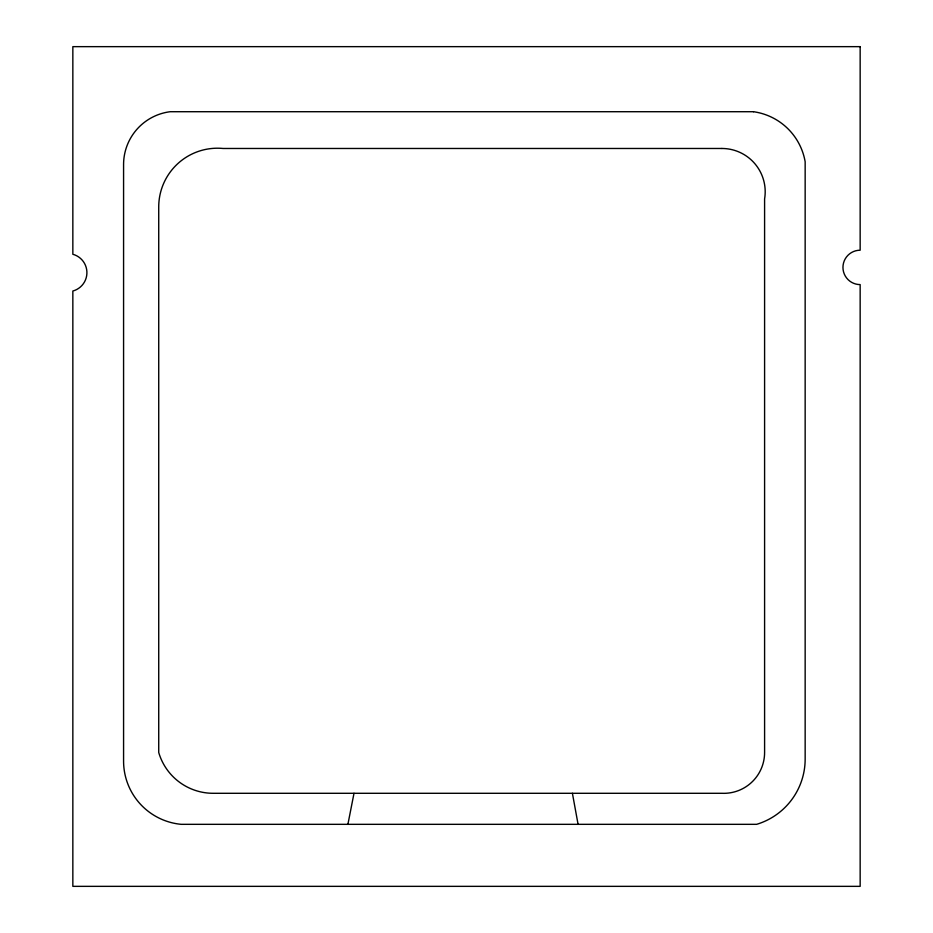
<?xml version="1.0" encoding="UTF-8"?>
<svg xmlns="http://www.w3.org/2000/svg" width="933" height="933" viewBox="0 0 933 933"><rect width="100%" height="100%" fill="white"/><g stroke="black" fill="none" stroke-linecap="round" stroke-linejoin="round"><path stroke-width="1.4" d="M347.904 824.329L354.004 793.295M572.407 793.295L578.075 824.329M860.156 46.65L72.844 46.65L72.844 254.277A19.033 19.033 0 0 1 72.844 291.026L72.844 886.35L860.156 886.35L860.156 284.6A17.202 17.202 0 0 1 842.954 267.398A17.202 17.202 0 0 1 860.156 250.207L860.156 46.65M753.467 111.715L170.214 111.715A53.274 53.274 0 0 0 123.576 164.57L123.576 761.118A63.479 63.479 0 0 0 181.212 824.329L756.651 824.329A68.156 68.156 0 0 0 805.156 759.077L805.156 161.747A61.007 61.007 0 0 0 753.467 111.715M721.909 148.475L223.092 148.475A58.767 58.767 0 0 0 158.727 206.974L158.727 752.499A56.738 56.738 0 0 0 213.179 793.295L721.909 793.295A40.842 40.842 0 0 0 764.594 752.499L764.594 198.951A43.291 43.291 0 0 0 721.909 148.475"/></g></svg>
